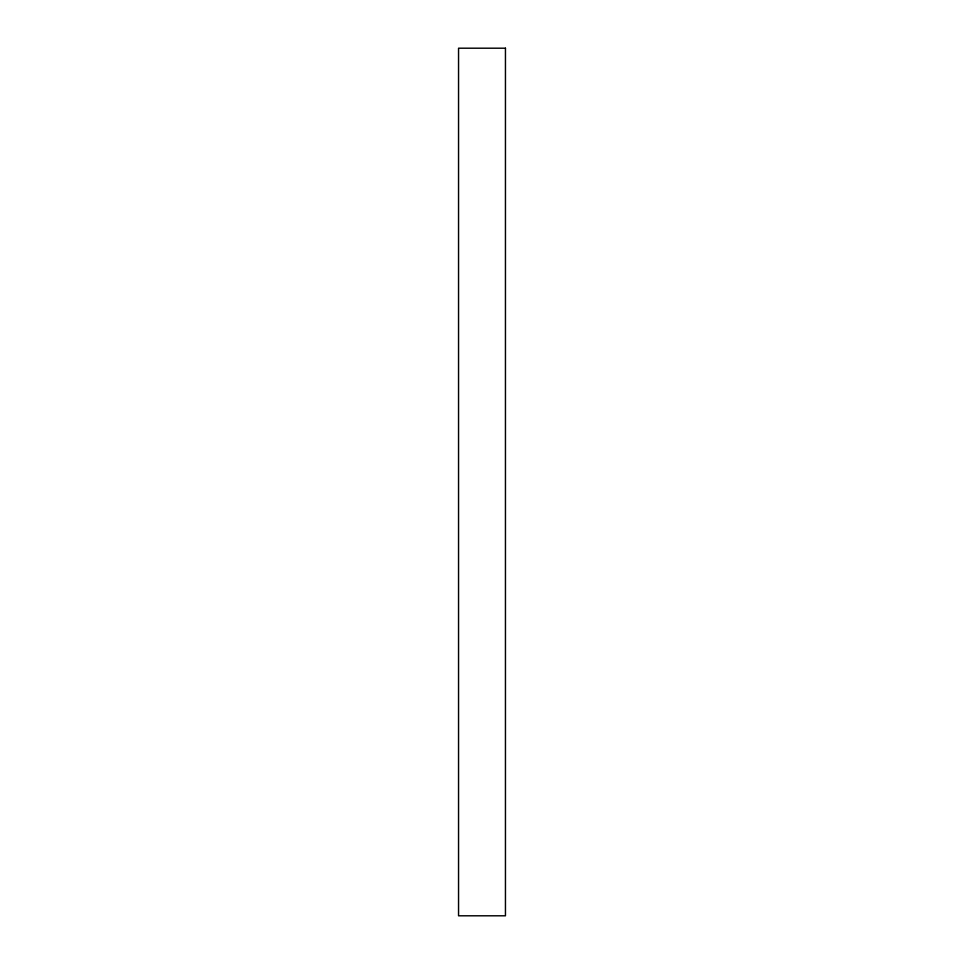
<?xml version="1.0" encoding="UTF-8"?>
<svg xmlns="http://www.w3.org/2000/svg" width="964" height="964" viewBox="0 0 964 964"><rect width="100%" height="100%" fill="white"/><g stroke="black" fill="none" stroke-linecap="round" stroke-linejoin="round"><path stroke-width="1.45" d="M505.449 48.2L458.551 48.2L458.551 915.8L505.449 915.8L505.449 48.2"/></g></svg>
